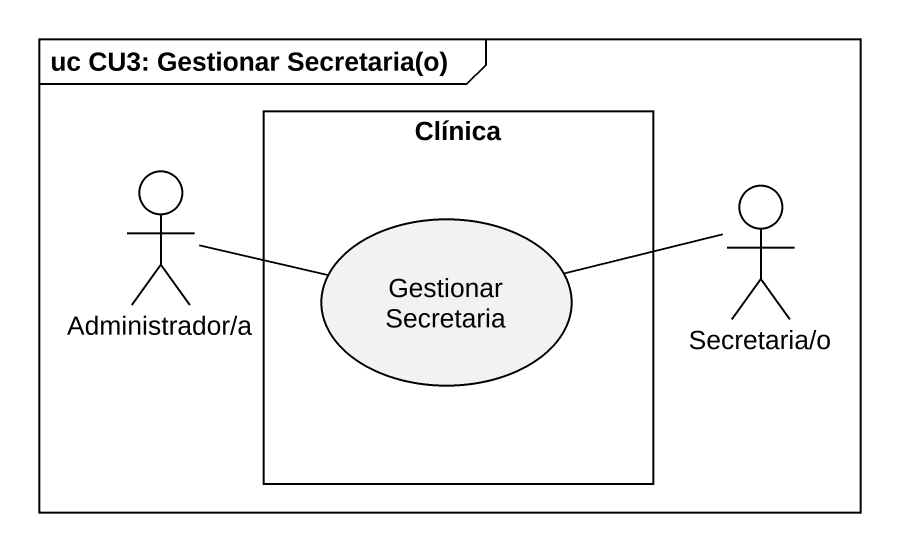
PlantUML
@startuml
mainframe uc CU3: Gestionar Secretaria(o)
actor "Administrador/a" as Administrador_a
rectangle Clínica {
  usecase "Gestionar Secretaria" as Gestionar_Secretaria
}
actor "Secretaria/o" as Secretaria_o
Administrador_a -right- Gestionar_Secretaria
Secretaria_o -left- Gestionar_Secretaria
@enduml
